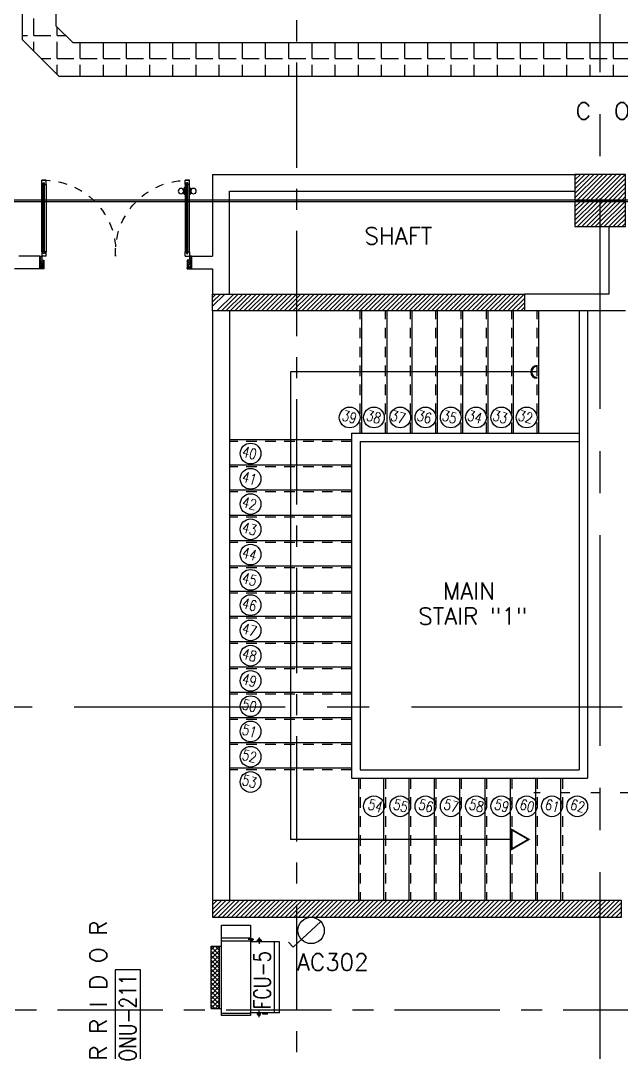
# Model space of a CAD drawing. Extents: x 88808.2 to 88899.2, y 39921.6 to 40001.1.
# Drawn here: x 88868.29 to 88875.42, y 39945.98 to 39958.23 of the extents above; entities that cross this region are included whole.
import ezdxf
from ezdxf.enums import TextEntityAlignment as Align

# ---------------------------------------------------------------- set-up
doc = ezdxf.new("R2010")
doc.units = 0
doc.header["$MEASUREMENT"] = 0
for name, pattern in [('2DASHES', [1.7, 0.75, -0.25, 0.1, -0.25, 0.1, -0.25]), ('CENTER', [2, 1.25, -0.25, 0.25, -0.25]), ('CENTERX2', [4, 2.5, -0.5, 0.5, -0.5]), ('HIDDEN', [0.375, 0.25, -0.125]), ('HIDDEN2', [0.1875, 0.125, -0.0625])]:
    doc.linetypes.add(name, pattern=pattern)
doc.layers.get('0').update_dxf_attribs({"color": 11, "linetype": 'CONTINUOUS'})
for name, color, linetype in [('AXES', 11, 'CENTERX2'), ('AXES1', 11, 'CENTER'), ('COL', 11, 'CONTINUOUS'), ('DOOR', 11, 'CONTINUOUS'), ('E-SOCKETS', 4, 'CONTINUOUS'), ('E-TRAY', 2, 'CONTINUOUS'), ('EJ', 11, 'CONTINUOUS'), ('FCU', 3, 'CONTINUOUS'), ('HAT', 11, 'CONTINUOUS'), ('IND-ES-L', 11, '2DASHES'), ('RM-BOX', 11, 'CONTINUOUS'), ('RM-NAME', 11, 'CONTINUOUS'), ('RM-NO', 11, 'CONTINUOUS'), ('STR', 11, 'CONTINUOUS'), ('STR-H', 11, 'HIDDEN2'), ('TEXTN', 2, 'CONTINUOUS'), ('TITLE', 4, 'CONTINUOUS'), ('WALL', 11, 'CONTINUOUS')]:
    doc.layers.add(name, color=color, linetype=linetype)
doc.styles.add('ROMANS', font='ROMANS.shx', dxfattribs={"width": 0.6})
pattern_1 = [(0, (0, 0), (0, 0.275), [0.2, -0.075]), (90, (0, 0), (-0.275, 2e-17), [0.2, -0.075])]

# ---------------------------------------------------------------- blocks, each defined once
blk = doc.blocks.new('A$C272A55A0')
at = {"layer": 'DOOR', "color": 0, "linetype": 'ByBlock'}
for p, q in [((0, 900), (0, 1050)), ((50, 1050), (0, 1050)), ((50, 950), (50, 1050)), ((1750, 950), (1750, 1050)), ((1750, 1050), (1800, 1050)), ((1800, 1050), (1800, 900)), ((0, 900), (25, 900)), ((25, 950), (50, 950)), ((25, 900), (25, 950)), ((75, 900), (25, 900)), ((25, 850), (25, 900)), ((58, 870), (42, 870)), ((42, 870), (42, 850)), ((58, 850), (58, 870)), ((75, 900), (75, 850)), ((1725, 900), (1775, 900)), ((1725, 900), (1725, 850)), ((1742, 870), (1758, 870)), ((1742, 850), (1742, 870)), ((1775, 950), (1750, 950)), ((1758, 870), (1758, 850)), ((1775, 900), (1775, 950)), ((1800, 900), (1775, 900)), ((1775, 850), (1775, 900)), ((42, 850), (25, 850)), ((75, 850), (58, 850)), ((1725, 850), (1742, 850)), ((1758, 850), (1775, 850)), ((1718, 160), (1709, 160)), ((1709, 95), (1709, 160)), ((1725, 173), (1718, 173)), ((1718, 173), (1718, 83)), ((1718, 95), (1718, 160)), ((1775, 173), (1782, 173)), ((1782, 173), (1782, 83)), ((1782, 160), (1791, 160)), ((1782, 95), (1782, 160)), ((1791, 95), (1791, 160)), ((25, 50), (42, 50)), ((25, 50), (25, 0)), ((25, 0), (75, 0)), ((75, 0), (25, 0)), ((42, 50), (42, 30)), ((42, 30), (58, 30)), ((58, 50), (75, 50)), ((58, 50), (58, 30)), ((75, 50), (75, 0)), ((1718, 95), (1709, 95)), ((1725, 83), (1718, 83)), ((1742, 50), (1725, 50)), ((1725, 50), (1725, 0)), ((1775, 0), (1725, 0)), ((1725, 0), (1775, 0)), ((1742, 50), (1742, 30)), ((1758, 30), (1742, 30)), ((1775, 50), (1758, 50)), ((1758, 50), (1758, 30)), ((1775, 83), (1782, 83)), ((1775, 50), (1775, 0)), ((1782, 95), (1791, 95))]:
    blk.add_line(p, q, dxfattribs=at)
at = {"layer": 'DOOR', "color": 9, "linetype": 'ByBlock'}
for p, q in [((50, 1050), (0, 1010)), ((50, 1050), (0, 937)), ((50, 1050), (37, 950)), ((1750, 1050), (1800, 1010)), ((1750, 1050), (1800, 937)), ((1750, 1050), (1763, 950))]:
    blk.add_line(p, q, dxfattribs=at)
at = {"layer": 'DOOR', "linetype": 'ByBlock'}
for p, q in [((25, 850), (25, 50)), ((42, 850), (42, 50)), ((58, 850), (58, 50)), ((75, 50), (75, 850)), ((1725, 50), (1725, 850)), ((1742, 850), (1742, 50)), ((1758, 850), (1758, 50)), ((1775, 850), (1775, 50))]:
    blk.add_line(p, q, dxfattribs=at)
at = {"layer": 'DOOR', "color": 0, "linetype": 'ByBlock'}
for centre in [(1676, 128), (1824, 128)]:
    blk.add_circle(centre, 32.4, dxfattribs=at)
at = {"layer": 'DOOR', "color": 9, "linetype": 'ByBlock'}
for centre, radius, start, end in [((50, 1050), 54.4, 203.2074, 270), ((50, 1050), 74.4, 227.7764, 270), ((50, 1050), 34.4, 180, 270), ((50, 1050), 14.4, 180, 270), ((1750, 1050), 14.4, 270, 0), ((1750, 1050), 34.4, 270, 0), ((1750, 1050), 54.4, 270, 336.7926), ((1750, 1050), 74.4, 270, 312.2236), ((50, 1050), 94.4, 238.0182, 270), ((50, 1050), 114, 244.0838, 257.3774), ((50, 1050), 134, 248.1598, 259.28), ((50, 1050), 154, 251.1053, 256.2858), ((1750, 1050), 94.4, 270, 301.9818), ((1750, 1050), 114, 282.6226, 295.9162), ((1750, 1050), 134, 280.72, 291.8402), ((1750, 1050), 154, 283.7142, 288.8947)]:
    blk.add_arc(centre, radius, start, end, dxfattribs=at)
at = {"layer": 'DOOR', "linetype": 'HIDDEN', "ltscale": 0.5}
for centre, start, end in [((50, 851), 268.3174, 3.2965), ((1750, 851), 176.7035, 271.6826)]:
    blk.add_arc(centre, 851, start, end, dxfattribs=at)
at = {"layer": 'WALL', "linetype": 'ByBlock'}
blk.add_line((1800, 900), (1800, 1050), dxfattribs=at)
blk = doc.blocks.new('C5')
at = {"layer": 'HAT', "linetype": 'ByBlock'}
h = blk.add_hatch(dxfattribs=at)
h.set_pattern_fill('ANSI31', color=256, scale=300, style=0)
h.set_pattern_definition([(45, (-223356.182, -51411.005), (-26.516504, 26.516504), [])])
h.paths.add_polyline_path([(300, 300), (0, 300), (0, 0), (300, 0)])
h.paths.add_polyline_path([(600, 300), (300, 300), (300, 0), (600, 0)])
at = {"layer": 'COL'}
blk.add_lwpolyline([(600, 300), (0, 300), (0, 0), (600, 0)], close=True, dxfattribs=at)
blk = doc.blocks.new('RM1')
at = {"layer": 'RM-BOX'}
blk.add_lwpolyline([(570, -200), (-570, -200), (-570, -500), (570, -500)], close=True, dxfattribs=at)
at = {"layer": 'RM-NAME', "style": 'ROMANS'}
for tag, p in [('ROOMNAME1', (0, 324)), ('ROOMNAME2', (0, 0))]:
    blk.add_attdef(tag, text='', height=200, dxfattribs=at).set_placement(p, align=Align.MIDDLE)
at = {"layer": 'RM-NO', "style": 'ROMANS', "width": 0.8}
blk.add_attdef('ROOMNO', text='', height=200, dxfattribs=at).set_placement((0, -350), align=Align.MIDDLE)
blk = doc.blocks.new('*X53')
at = {"color": 0}
for p, q in [((76229, 137641), (76388, 137800)), ((76229, 137694), (76334, 137800)), ((76229, 137748), (76281, 137800)), ((76241, 137600), (76441, 137800)), ((76294, 137600), (76494, 137800)), ((76347, 137600), (76547, 137800)), ((76400, 137600), (76600, 137800)), ((76453, 137600), (76653, 137800)), ((76506, 137600), (76706, 137800)), ((76559, 137600), (76759, 137800)), ((76612, 137600), (76812, 137800)), ((76665, 137600), (76865, 137800)), ((76718, 137600), (76918, 137800)), ((76771, 137600), (76971, 137800)), ((76824, 137600), (77024, 137800)), ((76877, 137600), (77077, 137800)), ((76930, 137600), (77130, 137800)), ((76983, 137600), (77183, 137800)), ((77036, 137600), (77236, 137800)), ((77089, 137600), (77289, 137800)), ((77142, 137600), (77342, 137800)), ((77195, 137600), (77395, 137800)), ((77248, 137600), (77448, 137800)), ((77301, 137600), (77501, 137800)), ((77354, 137600), (77554, 137800)), ((77407, 137600), (77607, 137800)), ((77460, 137600), (77660, 137800)), ((77513, 137600), (77713, 137800)), ((77566, 137600), (77766, 137800)), ((77619, 137600), (77819, 137800)), ((77672, 137600), (77872, 137800)), ((77725, 137600), (77925, 137800)), ((77779, 137600), (77979, 137800)), ((77832, 137600), (78032, 137800)), ((77885, 137600), (78085, 137800)), ((77938, 137600), (78138, 137800)), ((77991, 137600), (78191, 137800)), ((78044, 137600), (78244, 137800)), ((78097, 137600), (78297, 137800)), ((78150, 137600), (78350, 137800)), ((78203, 137600), (78403, 137800)), ((78256, 137600), (78456, 137800)), ((78309, 137600), (78509, 137800)), ((78362, 137600), (78562, 137800)), ((78415, 137600), (78615, 137800)), ((78468, 137600), (78668, 137800)), ((78521, 137600), (78721, 137800)), ((78574, 137600), (78774, 137800)), ((78627, 137600), (78827, 137800)), ((78680, 137600), (78880, 137800)), ((78733, 137600), (78933, 137800)), ((78786, 137600), (78986, 137800)), ((78839, 137600), (79039, 137800)), ((78892, 137600), (79092, 137800)), ((78945, 137600), (79145, 137800)), ((78998, 137600), (79198, 137800)), ((79051, 137600), (79251, 137800)), ((79104, 137600), (79304, 137800)), ((79157, 137600), (79357, 137800)), ((79210, 137600), (79410, 137800)), ((79263, 137600), (79463, 137800)), ((79316, 137600), (79516, 137800)), ((79369, 137600), (79569, 137800)), ((79423, 137600), (79623, 137800)), ((79476, 137600), (79676, 137800)), ((79529, 137600), (79729, 137800)), ((79582, 137600), (79782, 137800)), ((79635, 137600), (79835, 137800)), ((79688, 137600), (79888, 137800)), ((79741, 137600), (79941, 137800)), ((79794, 137600), (79994, 137800)), ((79847, 137600), (80047, 137800)), ((79900, 137600), (80100, 137800)), ((79953, 137600), (80153, 137800)), ((80006, 137600), (80206, 137800)), ((80059, 137600), (80259, 137800)), ((80112, 137600), (80312, 137800)), ((80165, 137600), (80365, 137800)), ((80218, 137600), (80418, 137800)), ((80271, 137600), (80471, 137800)), ((80324, 137600), (80524, 137800)), ((80377, 137600), (80577, 137800)), ((80430, 137600), (80630, 137800)), ((80483, 137600), (80683, 137800)), ((80536, 137600), (80736, 137800)), ((80589, 137600), (80789, 137800)), ((80642, 137600), (80842, 137800)), ((80695, 137600), (80895, 137800)), ((80748, 137600), (80948, 137800)), ((80801, 137600), (81001, 137800)), ((80854, 137600), (81054, 137800)), ((80907, 137600), (81079, 137772)), ((80960, 137600), (81079, 137718)), ((81014, 137600), (81079, 137665)), ((81067, 137600), (81079, 137612))]:
    blk.add_line(p, q, dxfattribs=at)
blk = doc.blocks.new('*X54')
at = {"color": 0}
for p, q in [((76229, 144854), (76375, 145000)), ((76229, 144907), (76322, 145000)), ((76229, 144960), (76269, 145000)), ((76281, 144800), (76481, 145000)), ((76334, 144800), (76534, 145000)), ((76387, 144800), (76587, 145000)), ((76440, 144800), (76640, 145000)), ((76493, 144800), (76693, 145000)), ((76546, 144800), (76746, 145000)), ((76599, 144800), (76799, 145000)), ((76652, 144800), (76852, 145000)), ((76705, 144800), (76905, 145000)), ((76758, 144800), (76958, 145000)), ((76811, 144800), (77011, 145000)), ((76864, 144800), (77064, 145000)), ((76917, 144800), (77117, 145000)), ((76971, 144800), (77171, 145000)), ((77024, 144800), (77224, 145000)), ((77077, 144800), (77277, 145000)), ((77130, 144800), (77330, 145000)), ((77183, 144800), (77383, 145000)), ((77236, 144800), (77436, 145000)), ((77289, 144800), (77489, 145000)), ((77342, 144800), (77542, 145000)), ((77395, 144800), (77595, 145000)), ((77448, 144800), (77648, 145000)), ((77501, 144800), (77701, 145000)), ((77554, 144800), (77754, 145000)), ((77607, 144800), (77807, 145000)), ((77660, 144800), (77860, 145000)), ((77713, 144800), (77913, 145000)), ((77766, 144800), (77966, 145000)), ((77819, 144800), (78019, 145000)), ((77872, 144800), (78072, 145000)), ((77925, 144800), (78125, 145000)), ((77978, 144800), (78178, 145000)), ((78031, 144800), (78231, 145000)), ((78084, 144800), (78284, 145000)), ((78137, 144800), (78337, 145000)), ((78190, 144800), (78390, 145000)), ((78243, 144800), (78443, 145000)), ((78296, 144800), (78496, 145000)), ((78349, 144800), (78549, 145000)), ((78402, 144800), (78602, 145000)), ((78455, 144800), (78655, 145000)), ((78508, 144800), (78708, 145000)), ((78562, 144800), (78762, 145000)), ((78615, 144800), (78815, 145000)), ((78668, 144800), (78868, 145000)), ((78721, 144800), (78921, 145000)), ((78774, 144800), (78974, 145000)), ((78827, 144800), (79027, 145000)), ((78880, 144800), (79080, 145000)), ((78933, 144800), (79133, 145000)), ((78986, 144800), (79186, 145000)), ((79039, 144800), (79239, 145000)), ((79092, 144800), (79292, 145000)), ((79145, 144800), (79345, 145000)), ((79198, 144800), (79398, 145000)), ((79251, 144800), (79451, 145000)), ((79304, 144800), (79504, 145000)), ((79357, 144800), (79557, 145000)), ((79410, 144800), (79610, 145000)), ((79463, 144800), (79663, 145000)), ((79516, 144800), (79716, 145000)), ((79569, 144800), (79769, 145000)), ((79622, 144800), (79822, 145000)), ((79675, 144800), (79875, 145000)), ((79728, 144800), (79928, 145000)), ((79781, 144800), (79929, 144948)), ((79834, 144800), (79929, 144895)), ((79887, 144800), (79929, 144842))]:
    blk.add_line(p, q, dxfattribs=at)
blk = doc.blocks.new('*X133')
at = {"color": 0}
for p, q in [((16890, -2467), (16943, -2414)), ((16890, -2520), (16990, -2420)), ((16990, -2512), (16892, -2414)), ((16990, -2459), (16945, -2414)), ((16990, -2565), (16890, -2465)), ((16890, -2573), (16990, -2473)), ((16990, -2619), (16890, -2519)), ((16890, -2626), (16990, -2526)), ((16990, -2672), (16890, -2572)), ((16890, -2679), (16990, -2579)), ((16990, -2725), (16890, -2625)), ((16890, -2732), (16990, -2632)), ((16990, -2778), (16890, -2678)), ((16890, -2785), (16990, -2685)), ((16990, -2831), (16890, -2731)), ((16890, -2838), (16990, -2738)), ((16990, -2884), (16890, -2784)), ((16890, -2891), (16990, -2791)), ((16990, -2937), (16890, -2837)), ((16890, -2944), (16990, -2844)), ((16990, -2990), (16890, -2890)), ((16890, -2997), (16990, -2897)), ((16990, -3043), (16890, -2943)), ((16890, -3050), (16990, -2950)), ((16990, -3096), (16890, -2996)), ((16890, -3103), (16990, -3003)), ((16990, -3149), (16890, -3049)), ((16892, -3155), (16990, -3056)), ((16944, -3155), (16890, -3102)), ((16945, -3155), (16990, -3109))]:
    blk.add_line(p, q, dxfattribs=at)
blk = doc.blocks.new('WHE06')
at = {"color": 2}
for p, q in [((689, 621), (346, 621)), ((346, 621), (346, 469)), ((689, 469), (689, 621)), ((60, -422), (60, 422)), ((212, 437), (269, 437)), ((232, 452), (232, 422)), ((232, 452), (252, 452)), ((242, 472), (242, 399)), ((252, 452), (252, 422)), ((305, 448), (373, 448)), ((321, 458), (321, 438)), ((321, 458), (346, 458)), ((321, 438), (346, 438)), ((346, 430), (689, 430)), ((811, 371), (689, 371)), ((711, -371), (711, 371)), ((811, -371), (811, 371)), ((142, -437), (142, -422)), ((142, -437), (197, -437)), ((197, -437), (197, -422)), ((221, -437), (269, -437)), ((232, -452), (232, -422)), ((232, -452), (252, -452)), ((242, -472), (242, -399)), ((252, -452), (252, -422)), ((346, -430), (689, -430)), ((811, -371), (689, -371))]:
    blk.add_line(p, q, dxfattribs=at)
at = {"color": 6}
for p, q in [((0, -422), (0, 422)), ((0, 422), (346, 422)), ((346, 469), (346, -451)), ((689, 469), (346, 469)), ((689, -451), (689, 469)), ((0, -422), (346, -422)), ((346, -451), (689, -451))]:
    blk.add_line(p, q, dxfattribs=at)
at = {"color": 2}
blk.add_blockref('*X133', (-16179, 2784), dxfattribs=at)

msp = doc.modelspace()

# ---------------------------------------------------------------- hatches: boundary and pattern name
at = {"layer": 'HAT'}
h = msp.add_hatch(dxfattribs=at)
h.set_pattern_fill('ANGLE', color=256, style=0)
h.set_pattern_definition(pattern_1)
h.paths.add_polyline_path([(88868.9168, 39957.9617), (88868.7168, 39958.1617), (88868.7168, 39959.4496), (88868.3168, 39959.4496), (88868.3168, 39957.996), (88868.7511, 39957.5617), (88871.5703, 39957.5617), (88871.5703, 39957.9617)])
h.paths.add_polyline_path([(88868.3168, 39959.5996), (88868.3168, 39959.4496), (88868.7168, 39959.4496), (88868.7168, 39959.5996)])
h.paths.add_polyline_path([(88868.3168, 39959.6996), (88868.3168, 39959.5996), (88868.7168, 39959.5996), (88868.7168, 39959.6996)])
h.paths.add_polyline_path([(88868.3168, 39959.6996), (88868.7168, 39959.6996), (88868.7168, 39964.7596), (88868.4858, 39964.7596), (88868.4858, 39965.5116), (88868.7168, 39965.5116), (88868.7168, 39965.6996), (88868.3168, 39965.6996)])
h = msp.add_hatch(dxfattribs=at)
h.set_pattern_fill('ANGLE', color=256, style=0)
h.set_pattern_definition(pattern_1)
h.paths.add_polyline_path([(88882.6193, 39956.1285), (88882.9952, 39956.1285), (88882.9953, 39956.1996), (88882.9953, 39956.2496), (88883.0193, 39956.2496), (88883.0193, 39957.4197), (88882.4773, 39957.9617), (88882.3703, 39957.9617), (88882.3703, 39957.5031), (88882.6193, 39957.254)])
h.paths.add_polyline_path([(88882.3116, 39957.5617), (88882.3703, 39957.5031), (88882.3703, 39957.9617), (88878.7703, 39957.9617), (88878.7703, 39957.5617)])
h.paths.add_polyline_path([(88875.1703, 39957.9617), (88875.1703, 39957.5617), (88878.7703, 39957.5617), (88878.7703, 39957.9617)])
h.paths.add_polyline_path([(88871.5703, 39957.9617), (88871.5703, 39957.5617), (88875.1703, 39957.5617), (88875.1703, 39957.9617)])

# ---------------------------------------------------------------- linework, layer by layer
at = {"layer": 'AXES'}
for p, q in [((88875.1703, 39921.6153), (88875.1703, 40000.4279)), ((88809.2803, 39956.0996), (88876.9703, 39956.0996)), ((88809.2803, 39956.0796), (88876.9703, 39956.0796)), ((88808.9303, 39950.0796), (88876.9703, 39950.0796))]:
    msp.add_line(p, q, dxfattribs=at)
at = {"layer": 'AXES1'}
for p, q in [((88871.5703, 39928.4796), (88871.5703, 39987.2996)), ((88818.7303, 39946.4796), (88876.9703, 39946.4796))]:
    msp.add_line(p, q, dxfattribs=at)
at = {"layer": 'COL'}
for points in [[(88870.5703, 39954.7796), (88870.5703, 39954.9796), (88874.2703, 39954.9796), (88874.2703, 39954.7796)], [(88875.4203, 39947.7796), (88870.5703, 39947.7796), (88870.5703, 39947.5796), (88875.4203, 39947.5796)]]:
    msp.add_lwpolyline(points, close=True, dxfattribs=at)
msp.add_lwpolyline([(88874.0453, 39954.9796), (88874.2703, 39954.9796), (88874.2703, 39954.7796), (88874.0627, 39954.7796)], dxfattribs=at)
at = {"layer": 'E-SOCKETS'}
for p, q in [((88871.854, 39947.5298), (88871.5261, 39947.2246)), ((88871.5261, 39947.2246), (88871.4717, 39947.2831))]:
    msp.add_line(p, q, dxfattribs=at)
msp.add_circle((88871.7396, 39947.4233), 0.1562, dxfattribs=at)
at = {"layer": 'E-TRAY', "color": 4}
for p, q in [((88868.3168, 39957.996), (88868.3168, 39977.4616)), ((88868.7168, 39958.1617), (88868.7168, 39977.4616)), ((88882.4773, 39957.9617), (88868.9168, 39957.9617)), ((88882.3116, 39957.5617), (88868.7511, 39957.5617))]:
    msp.add_line(p, q, dxfattribs=at)
at = {"layer": 'EJ', "color": 8}
for p, q in [((88818.4803, 39956.0996), (88893.7957, 39956.0996)), ((88818.4803, 39956.0796), (88893.7957, 39956.0796))]:
    msp.add_line(p, q, dxfattribs=at)
at = {"layer": 'IND-ES-L'}
msp.add_line((88879.5575, 39949.0556), (88874.383, 39949.0556), dxfattribs=at)
at = {"layer": 'STR'}
for p, q in [((88872.3403, 39953.3296), (88872.3403, 39954.7796)), ((88872.6403, 39953.3296), (88872.6403, 39954.7796)), ((88872.9403, 39953.3296), (88872.9403, 39954.7796)), ((88873.2403, 39953.3296), (88873.2403, 39954.7796)), ((88873.5403, 39953.3296), (88873.5403, 39954.7796)), ((88873.8403, 39953.3296), (88873.8403, 39954.7796)), ((88874.1403, 39953.3296), (88874.1403, 39954.7796)), ((88874.4403, 39953.3296), (88874.4403, 39954.7796)), ((88874.9203, 39954.7796), (88874.9203, 39949.3296)), ((88875.0203, 39954.7796), (88875.0203, 39949.2296)), ((88871.4953, 39954.0546), (88871.4953, 39948.5046)), ((88874.4203, 39954.0546), (88871.4953, 39954.0546)), ((88872.2203, 39953.2496), (88870.7703, 39953.2496)), ((88872.2203, 39953.3296), (88874.9203, 39953.3296)), ((88872.2203, 39953.3296), (88872.2203, 39949.2296)), ((88872.3203, 39953.2296), (88874.9203, 39953.2296)), ((88872.3203, 39953.2296), (88872.3203, 39949.3296)), ((88872.2203, 39952.9496), (88870.7703, 39952.9496)), ((88872.2203, 39952.6496), (88870.7703, 39952.6496)), ((88872.2203, 39952.3496), (88870.7703, 39952.3496)), ((88872.2203, 39952.0496), (88870.7703, 39952.0496)), ((88872.2203, 39951.7496), (88870.7703, 39951.7496)), ((88872.2203, 39951.4496), (88870.7703, 39951.4496)), ((88872.2203, 39951.1496), (88870.7703, 39951.1496)), ((88872.2203, 39950.8496), (88870.7703, 39950.8496)), ((88872.2203, 39950.5496), (88870.7703, 39950.5496)), ((88872.2203, 39950.2496), (88870.7703, 39950.2496)), ((88872.2203, 39949.9496), (88870.7703, 39949.9496)), ((88872.2203, 39949.6496), (88870.7703, 39949.6496)), ((88872.2203, 39949.3496), (88870.7703, 39949.3496)), ((88872.3203, 39949.3296), (88874.9203, 39949.3296)), ((88872.2203, 39949.2296), (88875.0203, 39949.2296)), ((88872.3003, 39949.2296), (88872.3003, 39947.7796)), ((88872.6003, 39949.2296), (88872.6003, 39947.7796)), ((88872.9003, 39949.2296), (88872.9003, 39947.7796)), ((88873.2003, 39949.2296), (88873.2003, 39947.7796)), ((88873.5003, 39949.2296), (88873.5003, 39947.7796)), ((88873.8003, 39949.2296), (88873.8003, 39947.7796)), ((88874.1003, 39949.2296), (88874.1003, 39947.7796)), ((88874.4003, 39949.2296), (88874.4003, 39947.7796)), ((88874.7003, 39949.2296), (88874.7003, 39947.7796)), ((88874.1203, 39948.5046), (88871.4953, 39948.5046))]:
    msp.add_line(p, q, dxfattribs=at)
at = {"layer": 'STR', "const_width": 0.0215}
msp.add_lwpolyline([(88874.1203, 39948.62), (88874.1203, 39948.3891), (88874.3203, 39948.5046)], close=True, dxfattribs=at)
at = {"layer": 'STR', "color": 11}
for centre in [(88872.1964, 39953.5139), (88872.4847, 39953.5139), (88872.7964, 39953.5139), (88873.0964, 39953.5139), (88873.3964, 39953.5139), (88873.6964, 39953.5139), (88873.9964, 39953.5139), (88874.2964, 39953.5139), (88871.0213, 39953.0862), (88871.0213, 39952.7862), (88871.0213, 39952.4862), (88871.0213, 39952.1862), (88871.0213, 39951.8862), (88871.0213, 39951.5862), (88871.0213, 39951.2862), (88871.0213, 39950.9862), (88871.0213, 39950.6862), (88871.0213, 39950.3862), (88871.0213, 39950.0862), (88871.0213, 39949.7862), (88871.0213, 39949.4862), (88871.0213, 39949.1862), (88872.4847, 39948.8976), (88872.7964, 39948.8976), (88873.0964, 39948.8976), (88873.3964, 39948.8976), (88873.6964, 39948.8976), (88873.9964, 39948.8976), (88874.2964, 39948.8976), (88874.5964, 39948.8976), (88874.8964, 39948.8976)]:
    msp.add_circle(centre, 0.1232, dxfattribs=at)
at = {"layer": 'STR'}
for radius in [0.075, 0.065]:
    msp.add_arc((88874.4203, 39954.0546), radius, 90, 270, dxfattribs=at)
at = {"layer": 'STR-H'}
for p, q in [((88872.3203, 39953.3296), (88872.3203, 39954.7796)), ((88872.6203, 39953.3296), (88872.6203, 39954.7796)), ((88872.9203, 39953.3296), (88872.9203, 39954.7796)), ((88873.2203, 39953.3296), (88873.2203, 39954.7796)), ((88873.5203, 39953.3296), (88873.5203, 39954.7796)), ((88873.8203, 39953.3296), (88873.8203, 39954.7796)), ((88874.1203, 39953.3296), (88874.1203, 39954.7796)), ((88874.4203, 39953.3296), (88874.4203, 39954.7796)), ((88872.2203, 39953.2296), (88870.7703, 39953.2296)), ((88872.2203, 39952.9296), (88870.7703, 39952.9296)), ((88872.2203, 39952.6296), (88870.7703, 39952.6296)), ((88872.2203, 39952.3296), (88870.7703, 39952.3296)), ((88872.2203, 39952.0296), (88870.7703, 39952.0296)), ((88872.2203, 39951.7296), (88870.7703, 39951.7296)), ((88872.2203, 39951.4296), (88870.7703, 39951.4296)), ((88872.2203, 39951.1296), (88870.7703, 39951.1296)), ((88872.2203, 39950.8296), (88870.7703, 39950.8296)), ((88872.2203, 39950.5296), (88870.7703, 39950.5296)), ((88872.2203, 39950.2296), (88870.7703, 39950.2296)), ((88872.2203, 39949.9296), (88870.7703, 39949.9296)), ((88872.2203, 39949.6296), (88870.7703, 39949.6296)), ((88872.2203, 39949.3296), (88870.7703, 39949.3296)), ((88872.3203, 39949.2296), (88872.3203, 39947.7796)), ((88872.6203, 39949.2296), (88872.6203, 39947.7796)), ((88872.9203, 39949.2296), (88872.9203, 39947.7796)), ((88873.2203, 39949.2296), (88873.2203, 39947.7796)), ((88873.5203, 39949.2296), (88873.5203, 39947.7796)), ((88873.8203, 39949.2296), (88873.8203, 39947.7796)), ((88874.1203, 39949.2296), (88874.1203, 39947.7796)), ((88874.4203, 39949.2296), (88874.4203, 39947.7796)), ((88874.7203, 39949.2296), (88874.7203, 39947.7796))]:
    msp.add_line(p, q, dxfattribs=at)
at = {"layer": 'TITLE', "linetype": 'Continuous'}
for p, q in [((88868.7168, 39958.1617), (88868.9168, 39957.9617)), ((88868.3168, 39957.996), (88868.7511, 39957.5617))]:
    msp.add_line(p, q, dxfattribs=at)
at = {"layer": 'WALL'}
for p, q in [((88870.5703, 39956.3996), (88874.8703, 39956.3996)), ((88870.5703, 39956.3996), (88870.5703, 39955.4296)), ((88870.7703, 39954.9796), (88870.7703, 39956.1996)), ((88870.7703, 39956.1996), (88874.8703, 39956.1996)), ((88875.2703, 39955.7796), (88875.2703, 39954.9796)), ((88868.5203, 39955.4296), (88868.2703, 39955.4296)), ((88868.5203, 39955.2796), (88868.5203, 39955.4296)), ((88870.3203, 39955.4296), (88870.5703, 39955.4296)), ((88870.3203, 39955.2796), (88870.3203, 39955.4296)), ((88868.5203, 39955.2796), (88868.2203, 39955.2796)), ((88870.3203, 39955.2796), (88870.5703, 39955.2796)), ((88870.5703, 39955.2796), (88870.5703, 39954.9796)), ((88875.2703, 39954.9796), (88874.2703, 39954.9796)), ((88870.5703, 39954.7796), (88870.5703, 39947.5796)), ((88870.7703, 39954.7796), (88870.7703, 39947.7796)), ((88875.4703, 39954.7796), (88874.2703, 39954.7796)), ((88875.4703, 39954.7796), (88874.2703, 39954.7796))]:
    msp.add_line(p, q, dxfattribs=at)

# ---------------------------------------------------------------- block references
at = {"layer": 'COL', "xscale": 0.001, "yscale": 0.001, "zscale": 0.001}
for p in [(88874.8703, 39956.0996), (88874.8703, 39955.7796)]:
    msp.add_blockref('C5', p, dxfattribs=at)
at = {"layer": 'DOOR', "color": 0, "linetype": 'ByBlock', "xscale": -0.001, "yscale": 0.001, "zscale": 0.001, "rotation": 180}
msp.add_blockref('A$C272A55A0', (88868.5203, 39956.3299), dxfattribs=at)
at = {"layer": 'FCU', "linetype": 'ByBlock', "xscale": -0.0009999871253967285, "yscale": 0.001000002026557922, "zscale": 0.001}
msp.add_blockref('WHE06', (88871.3652, 39946.8666), dxfattribs=at)
at = {"layer": 'HAT', "xscale": 0.001, "yscale": 0.001, "zscale": 0.001}
for name in ['*X54', '*X53']:
    msp.add_blockref(name, (88794.341, 39809.9798), dxfattribs=at)
at = {"layer": 'RM-NO', "xscale": 0.001, "yscale": 0.001, "zscale": 0.001}
msp.add_blockref('RM1', (88876.5122, 39957.1527), dxfattribs=at).add_auto_attribs({'ROOMNO': 'FNU-249', 'ROOMNAME2': 'C  O  R  R  I  D  O  R'})
at = {"layer": 'RM-NO', "xscale": 0.001, "yscale": 0.001, "zscale": 0.001, "rotation": 90}
msp.add_blockref('RM1', (88869.2143, 39946.3876), dxfattribs=at).add_auto_attribs({'ROOMNO': 'ONU-211', 'ROOMNAME2': 'C O R R I D O R'})

# ---------------------------------------------------------------- texts
at = {"layer": 'E-SOCKETS', "style": 'ROMANS'}
msp.add_text('AC302', height=0.2, dxfattribs=at).set_placement((88871.5727, 39946.948))
at = {"layer": 'RM-NAME', "style": 'ROMANS'}
for s, p in [('SHAFT', (88872.7755, 39955.6695)), ('MAIN', (88873.6134, 39951.4548)), ('STAIR "1"', (88873.6581, 39951.1548))]:
    msp.add_text(s, height=0.2, dxfattribs=at).set_placement(p, align=Align.MIDDLE)
at = {"layer": 'STR', "color": 9, "style": 'ROMANS', "width": 0.8}
for s, p in [('39', (88872.1952, 39953.5203)), ('38', (88872.4835, 39953.5203)), ('37', (88872.7718, 39953.5203)), ('36', (88873.0835, 39953.5203)), ('35', (88873.3835, 39953.5203)), ('34', (88873.6835, 39953.5203)), ('33', (88873.9835, 39953.5203)), ('32', (88874.2835, 39953.5203)), ('40', (88871.0084, 39953.0927)), ('41', (88871.0084, 39952.7927)), ('42', (88871.0084, 39952.4927)), ('43', (88871.0084, 39952.1927)), ('44', (88871.0084, 39951.8927)), ('45', (88871.0084, 39951.5927)), ('46', (88871.0084, 39951.2927)), ('47', (88871.0084, 39950.9927)), ('48', (88871.0084, 39950.6927)), ('49', (88871.0084, 39950.3927)), ('50', (88871.0084, 39950.0927)), ('51', (88871.0084, 39949.7927)), ('52', (88871.0084, 39949.4927)), ('53', (88871.0084, 39949.1927)), ('54', (88872.5029, 39948.904)), ('55', (88872.8029, 39948.904)), ('56', (88873.1029, 39948.904)), ('57', (88873.4029, 39948.904)), ('58', (88873.7029, 39948.904)), ('59', (88874.0029, 39948.904)), ('60', (88874.3029, 39948.904)), ('61', (88874.6029, 39948.904)), ('62', (88874.9029, 39948.904))]:
    msp.add_text(s, height=0.125, rotation=345, dxfattribs=at).set_placement(p, align=Align.MIDDLE)
at = {"layer": 'TEXTN', "style": 'ROMANS', "width": 0.75}
msp.add_text('FCU-5', height=0.2, rotation=90, dxfattribs=at).set_placement((88871.2594, 39946.4873))

doc.saveas('drawing.dxf')
